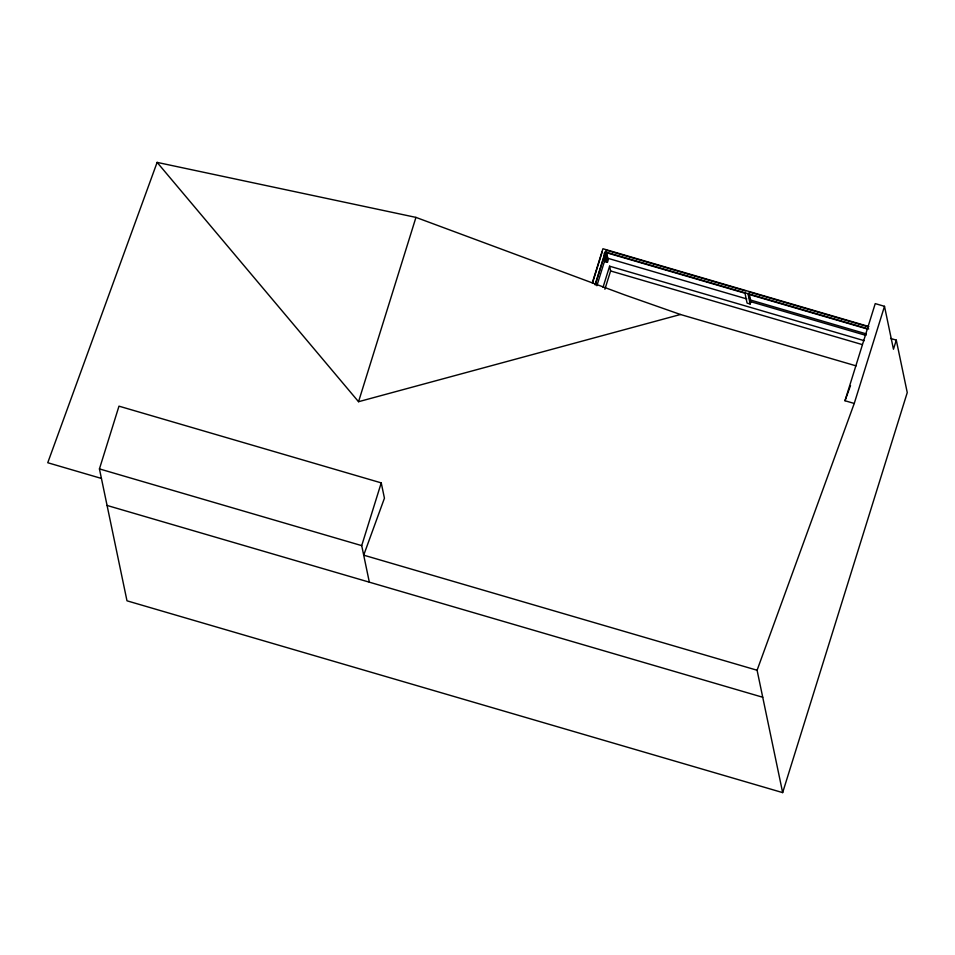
<?xml version="1.0" encoding="UTF-8"?>
<svg xmlns="http://www.w3.org/2000/svg" width="955" height="955" viewBox="0 0 955 955"><rect width="100%" height="100%" fill="white"/><g stroke="black" fill="none" stroke-linecap="round" stroke-linejoin="round"><path stroke-width="1.43" d="M99.439 468.905L118.981 406.162L381.236 482.884L384.435 498.188L363.7 555.165L757.088 670.243L782.658 792.614L126.991 600.814L99.439 468.905L361.706 545.627L369.334 582.18M680.461 314.493L358.543 401.709L415.95 217.394L624.618 294.88L680.461 314.493L856.098 365.872M361.706 545.627L381.236 482.884M592.291 282.895L602.927 248.742L868.859 326.538M592.589 282.704L602.319 251.499M595.192 284.375L605.303 251.929L868.752 328.998M595.24 285.032L605.757 251.261L607.177 258.101L746.798 298.939M596.887 285.736L605.279 258.781M604.372 261.348L607.452 262.255L608.168 259.975L606.401 251.535M603.023 287.312L609.6 266.194L864.179 340.672M604.897 289.258L610.591 270.957L609.6 266.194M744.912 292.767L747.073 303.093L750.153 304L750.869 301.72L749.687 296.098M884.497 306.316L854.248 403.452L844.984 400.742L875.234 303.618L884.497 306.316L893.462 349.232L896.291 340.123L890.573 338.452M782.658 792.614L907.25 392.577L896.291 340.123M415.95 217.394L157.121 162.386L47.75 462.733L101.433 478.443M844.984 400.742L850.511 385.581M757.088 670.243L854.248 403.452M606.103 250.126L745.724 290.965M748.804 291.872L868.167 326.789M605.398 252.407L745.019 293.245M867.462 329.057L748.099 294.152L750.153 304M866.4 333.928L749.878 299.846L748.553 293.483M750.869 301.72L865.958 335.396M610.591 270.957L862.317 344.6M107.079 505.458L762.735 697.257M157.121 162.386L358.543 401.709M605.303 251.929L607.452 262.255M604.145 253.314L605.912 261.801"/></g></svg>
